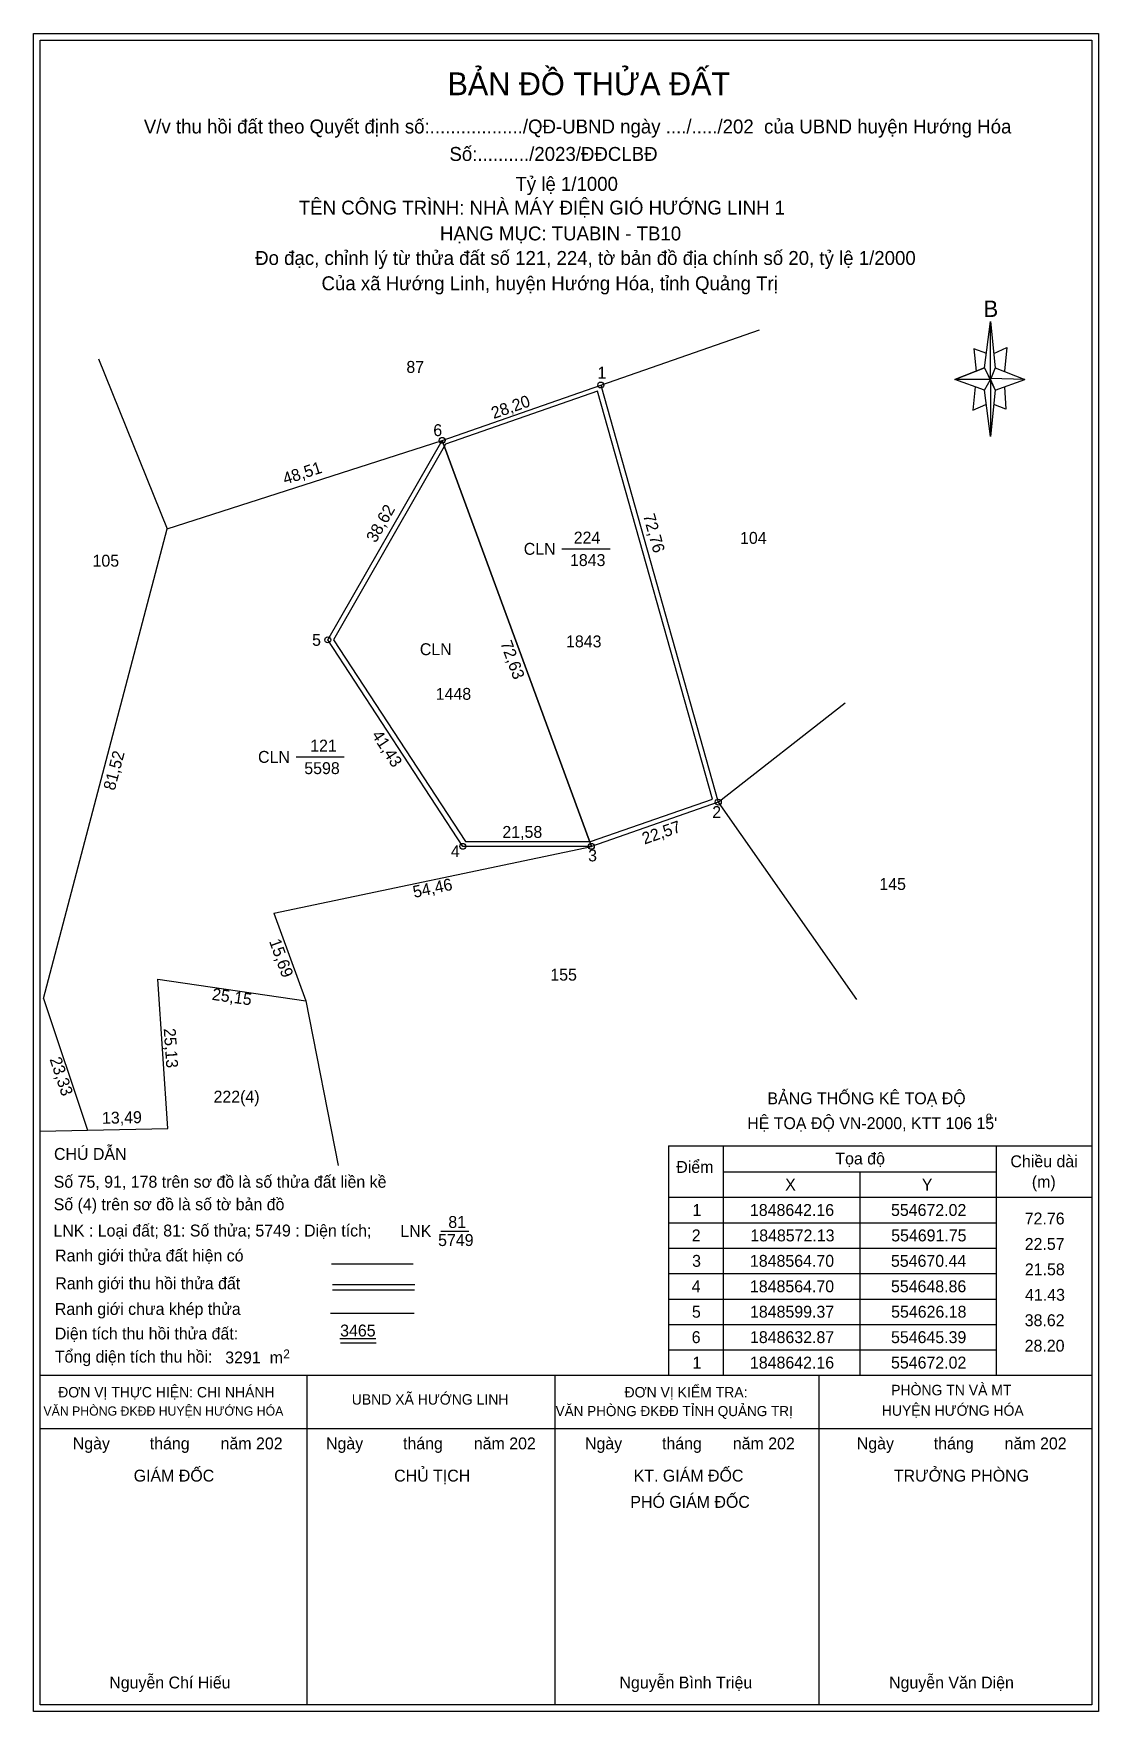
# Model space of a CAD drawing. Extents: x 554577 to 554756, y 1848419 to 1848701.
import ezdxf

# ---------------------------------------------------------------- set-up
doc = ezdxf.new("R2010")
doc.units = 0
for name, color, linetype in [('Level 1', 7, 'Continuous'), ('Level 10', 7, 'Continuous'), ('Level 13', 7, 'Continuous'), ('Level 16', 7, 'Continuous'), ('Level 18', 7, 'Continuous'), ('Level 21', 7, 'Continuous'), ('Level 30', 7, 'Continuous'), ('Level 5', 7, 'Continuous'), ('Level 6', 7, 'Continuous')]:
    doc.layers.add(name, color=color, linetype=linetype)

msp = doc.modelspace()

# ---------------------------------------------------------------- linework, layer by layer
at = {"layer": 'Level 1'}
for p, q in [((554736.46, 1848645.06), (554737.45, 1848652.81)), ((554736.86, 1848647.45), (554734.67, 1848648.24)), ((554734.67, 1848648.24), (554735.07, 1848644.47)), ((554738.05, 1848647.45), (554740.23, 1848648.44)), ((554740.23, 1848648.44), (554739.84, 1848644.47)), ((554736.46, 1848645.06), (554731.49, 1848643.08)), ((554731.49, 1848643.08), (554736.46, 1848645.06)), ((554736.46, 1848641.29), (554731.49, 1848643.08)), ((554737.45, 1848643.08), (554731.49, 1848643.08)), ((554737.45, 1848643.08), (554736.46, 1848645.06)), ((554736.46, 1848645.06), (554738.25, 1848641.29)), ((554743.21, 1848643.08), (554737.45, 1848643.27)), ((554737.45, 1848643.27), (554737.45, 1848643.08)), ((554737.45, 1848643.08), (554738.25, 1848641.29)), ((554738.25, 1848645.06), (554743.21, 1848643.08)), ((554738.25, 1848641.29), (554743.21, 1848643.08)), ((554738.25, 1848641.29), (554743.21, 1848643.08)), ((554734.87, 1848641.88), (554734.47, 1848637.91)), ((554738.25, 1848641.29), (554737.45, 1848633.54)), ((554739.84, 1848641.88), (554740.03, 1848638.11)), ((554734.47, 1848637.91), (554736.66, 1848638.9)), ((554740.03, 1848638.11), (554738.05, 1848638.9)), ((554599.22, 1848618), (554645.39, 1848632.87)), ((554645.39, 1848632.87), (554670.44, 1848564.7)), ((554754.5, 1848518.93), (554754.5, 1848475.88)), ((554754.5, 1848518.92), (554754.5, 1848475.88)), ((554683.39, 1848514.43), (554754.5, 1848514.43)), ((554683.39, 1848514.43), (554683.39, 1848475.88)), ((554692.56, 1848514.43), (554692.56, 1848475.88)), ((554738.44, 1848514.43), (554738.44, 1848475.88)), ((554683.39, 1848510.4), (554683.39, 1848475.88)), ((554683.39, 1848510.4), (554683.39, 1848475.88)), ((554692.56, 1848510.04), (554738.44, 1848510.04)), ((554715.5, 1848510.04), (554715.5, 1848475.88)), ((554754.5, 1848510.4), (554754.5, 1848475.88)), ((554754.5, 1848510.4), (554754.5, 1848475.88)), ((554683.39, 1848505.77), (554754.5, 1848505.77)), ((554683.39, 1848501.5), (554738.44, 1848501.5)), ((554683.39, 1848497.23), (554738.44, 1848497.23)), ((554626.78, 1848494.62), (554640.52, 1848494.62)), ((554626.98, 1848491.14), (554640.82, 1848491.14)), ((554683.39, 1848492.96), (554738.44, 1848492.96)), ((554626.98, 1848490.21), (554640.73, 1848490.21)), ((554683.39, 1848488.69), (554738.44, 1848488.69)), ((554628.2, 1848482.06), (554634.26, 1848482.06)), ((554683.39, 1848484.42), (554738.44, 1848484.42)), ((554628.29, 1848481.36), (554634.33, 1848481.36)), ((554683.39, 1848480.15), (554738.44, 1848480.15)), ((554577.86, 1848475.88), (554754.5, 1848475.88)), ((554622.7, 1848420.6), (554622.7, 1848475.88)), ((554664.38, 1848420.6), (554664.38, 1848475.88)), ((554683.39, 1848475.88), (554754.5, 1848475.88)), ((554708.67, 1848420.6), (554708.67, 1848475.88)), ((554577.86, 1848466.95), (554754.5, 1848466.95))]:
    msp.add_line(p, q, dxfattribs=at)
for points in [[(554576.78, 1848701.17), (554755.59, 1848701.17), (554755.59, 1848419.44), (554576.78, 1848419.44)], [(554577.86, 1848700.09), (554754.5, 1848700.09), (554754.5, 1848420.53), (554577.86, 1848420.53)], [(554737.45, 1848652.81), (554738.25, 1848645.06), (554737.45, 1848643.08)], [(554737.45, 1848643.08), (554737.45, 1848633.54), (554736.46, 1848641.29)], [(554690.77, 1848572.64), (554671.48, 1848641.12), (554645.93, 1848632.21), (554627.12, 1848599.4), (554649.29, 1848565.5), (554670.3, 1848565.5)]]:
    msp.add_lwpolyline(points, close=True, dxfattribs=at)
for points in [[(554691.75, 1848572.13), (554713.04, 1848588.78)], [(554640.68, 1848486.26), (554626.65, 1848486.26)]]:
    msp.add_lwpolyline(points, dxfattribs=at)
at = {"layer": 'Level 10'}
for p, q in [((554645.39, 1848632.87), (554698.66, 1848651.45)), ((554599.22, 1848618), (554645.39, 1848632.87)), ((554670.44, 1848564.7), (554645.39, 1848632.87)), ((554578.46, 1848539.17), (554599.22, 1848618)), ((554617.15, 1848553.49), (554670.44, 1848564.7)), ((554617.15, 1848553.49), (554622.52, 1848538.75)), ((554578.46, 1848539.17), (554585.83, 1848517.03))]:
    msp.add_line(p, q, dxfattribs=at)
msp.add_lwpolyline([(554585.83, 1848517.03), (554599.32, 1848517.31), (554597.63, 1848542.38), (554622.52, 1848538.75)], dxfattribs=at)
at = {"layer": 'Level 13'}
for points in [[(554665.49, 1848614.65), (554673.58, 1848614.65)], [(554620.87, 1848579.72), (554628.96, 1848579.72)], [(554645.19, 1848500.11), (554649.84, 1848500.11)]]:
    msp.add_lwpolyline(points, dxfattribs=at)
at = {"layer": 'Level 16'}
for p, q in [((554691.75, 1848572.13), (554714.94, 1848538.99)), ((554622.52, 1848538.75), (554627.93, 1848511.1))]:
    msp.add_line(p, q, dxfattribs=at)
for points in [[(554587.7, 1848646.54), (554599.22, 1848618)], [(554577.86, 1848516.86), (554585.83, 1848517.03)]]:
    msp.add_lwpolyline(points, dxfattribs=at)
at = {"layer": 'Level 21'}
for centre in [(554672.02, 1848642.16), (554645.39, 1848632.87), (554626.18, 1848599.37), (554691.75, 1848572.13), (554691.75, 1848572.13), (554648.86, 1848564.7), (554670.44, 1848564.7)]:
    msp.add_circle(centre, 0.5, dxfattribs=at)
at = {"layer": 'Level 30'}
msp.add_lwpolyline([(554691.75, 1848572.13), (554670.44, 1848564.7), (554648.86, 1848564.7), (554626.18, 1848599.37), (554645.39, 1848632.87), (554672.02, 1848642.16), (554691.75, 1848572.13)], dxfattribs=at)

# ---------------------------------------------------------------- texts
at = {"layer": 'Level 1'}
for s, height, p in [('BẢN ĐỒ THỬA ĐẤT', 3.8401, (554646.28, 1848690.82)), ('V/v thu hồi đất theo Quyết định số:................../QĐ-UBND ngày ..../...../202  của UBND huyện Hướng Hóa', 2.33918, (554595.3, 1848684.4)), ('Số:........../2023/ĐĐCLBĐ', 2.3392, (554646.61, 1848679.79)), ('Tỷ lệ 1/1000', 2.3392, (554657.69, 1848674.76)), ('TÊN CÔNG TRÌNH: NHÀ MÁY ĐIỆN GIÓ HƯỚNG LINH 1', 2.3392, (554621.31, 1848670.78)), ('HẠNG MỤC: TUABIN - TB10', 2.3392, (554645.02, 1848666.44)), ('Đo đạc, chỉnh lý từ thửa đất số 121, 224, tờ bản đồ địa chính số 20, tỷ lệ 1/2000', 2.3392, (554613.98, 1848662.32)), ('Của xã Hướng Linh, huyện Hướng Hóa, tỉnh Quảng Trị', 2.3392, (554625.13, 1848658.07)), ('B', 2.74, (554736.31, 1848653.59)), ('87', 2, (554639.38, 1848644.2)), ('104', 2, (554695.41, 1848615.49)), ('105', 2, (554586.68, 1848611.66)), ('21,58', 2, (554655.5, 1848566.12)), ('145', 2, (554718.8, 1848557.38)), ('155', 2, (554663.55, 1848542.15)), ('222(4)', 2, (554607, 1848521.67)), ('BẢNG THỐNG KÊ TOẠ ĐỘ', 2, (554700, 1848521.39)), ("HỆ TOẠ ĐỘ VN-2000, KTT 106 15'", 2, (554696.61, 1848517.22)), ('o', 1.39, (554736.68, 1848518.74)), ('CHÚ DẪN', 2, (554580.21, 1848512.06)), ('Tọa độ', 2, (554711.41, 1848511.29)), ('Chiều dài', 2, (554740.81, 1848510.82)), ('Điểm', 2, (554684.7, 1848509.87)), ('Số 75, 91, 178 trên sơ đồ là số thửa đất liền kề', 2, (554580.16, 1848507.38)), ('X', 2, (554702.98, 1848506.91)), ('Y', 2, (554725.93, 1848506.91)), ('(m)', 2, (554744.4, 1848507.38)), ('Số (4) trên sơ đồ là số tờ bản đồ', 2, (554580.16, 1848503.6)), ('1', 2, (554687.42, 1848502.64)), ('1848642.16', 2, (554697.07, 1848502.64)), ('554672.02', 2, (554720.76, 1848502.64)), ('72.76', 2, (554743.21, 1848501.21)), ('LNK : Loại đất; 81: Số thửa; 5749 : Diện tích;', 2, (554580.12, 1848499.19)), ('2', 2, (554687.3, 1848498.37)), ('1848572.13', 2, (554697.14, 1848498.37)), ('554691.75', 2, (554720.79, 1848498.37)), ('22.57', 2, (554743.21, 1848496.94)), ('Ranh giới thửa đất hiện có', 2, (554580.39, 1848495)), ('3', 2, (554687.36, 1848494.1)), ('1848564.70', 2, (554697.07, 1848494.1)), ('554670.44', 2, (554720.75, 1848494.1)), ('21.58', 2, (554743.23, 1848492.67)), ('Ranh giới thu hồi thửa đất', 2, (554580.43, 1848490.33)), ('4', 2, (554687.29, 1848489.83)), ('1848564.70', 2, (554697.07, 1848489.83)), ('554648.86', 2, (554720.75, 1848489.83)), ('41.43', 2, (554743.27, 1848488.4)), ('Ranh giới chưa khép thửa', 2, (554580.35, 1848486.03)), ('5', 2, (554687.33, 1848485.56)), ('1848599.37', 2, (554697.08, 1848485.56)), ('554626.18', 2, (554720.78, 1848485.56)), ('38.62', 2, (554743.21, 1848484.13)), ('Diện tích thu hồi thửa đất:', 2, (554580.35, 1848481.9)), ('3465', 2, (554628.26, 1848482.4)), ('6', 2, (554687.29, 1848481.29)), ('1848632.87', 2, (554697.08, 1848481.29)), ('554645.39', 2, (554720.76, 1848481.29)), ('28.20', 2, (554743.2, 1848479.86)), ('Tổng diện tích thu hồi:', 2, (554580.35, 1848478.02)), ('3291', 2, (554608.96, 1848477.88)), ('m', 2, (554616.43, 1848477.88)), ('2', 1.5, (554618.7, 1848478.72)), ('1', 2, (554687.42, 1848477.02)), ('1848642.16', 2, (554697.07, 1848477.02)), ('554672.02', 2, (554720.76, 1848477.02)), ('ĐƠN VỊ THỰC HIỆN: CHI NHÁNH', 1.7544, (554580.91, 1848472.17)), ('ĐƠN VỊ KIỂM TRA:', 1.7544, (554676.01, 1848472.17)), ('PHÒNG TN VÀ MT', 1.7544, (554720.78, 1848472.53)), ('VĂN PHÒNG ĐKĐĐ HUYỆN HƯỚNG HÓA', 1.5409, (554578.44, 1848469.11)), ('UBND XÃ HƯỚNG LINH', 1.7544, (554630.21, 1848470.96)), ('VĂN PHÒNG ĐKĐĐ TỈNH QUẢNG TRỊ', 1.6963, (554664.44, 1848469.03)), ('HUYỆN HƯỚNG HÓA', 1.7544, (554719.21, 1848469.09)), ('Ngày         tháng       năm 202', 2, (554583.36, 1848463.45)), ('Ngày         tháng       năm 202', 2, (554625.88, 1848463.45)), ('Ngày         tháng       năm 202', 2, (554669.37, 1848463.45)), ('Ngày         tháng       năm 202', 2, (554715.01, 1848463.45)), ('GIÁM ĐỐC', 2, (554593.59, 1848458.04)), ('CHỦ TỊCH', 2, (554637.33, 1848458.04)), ('KT. GIÁM ĐỐC', 2, (554677.55, 1848458.04)), ('TRƯỞNG PHÒNG', 2, (554721.23, 1848458.04)), ('PHÓ GIÁM ĐỐC', 2, (554676.99, 1848453.63)), ('Nguyễn Chí Hiếu', 2, (554589.49, 1848423.3)), ('Nguyễn Bình Triệu', 2, (554675.16, 1848423.3)), ('Nguyễn Văn Diện', 2, (554720.43, 1848423.3))]:
    msp.add_text(s, height=height, dxfattribs=at).set_placement(p)
for s, rotation, p in [('28,20', 19.2316, (554654.04, 1848636.44)), ('38,62', 60.1739, (554634.23, 1848615.54)), ('38,62', 60.1739, (554634.23, 1848615.54)), ('72,76', 285.7345, (554679.1, 1848620.25)), ('41,43', 303.1928, (554633.47, 1848583.38)), ('41,43', 303.1928, (554633.47, 1848583.38)), ('22,57', 19.2218, (554679.35, 1848564.99))]:
    msp.add_text(s, height=2, rotation=rotation, dxfattribs=at).set_placement(p)
at = {"layer": 'Level 10'}
for s, rotation, p in [('48,51', 17.8522, (554619.01, 1848625.42)), ('72,63', 290.1765, (554655.12, 1848598.83)), ('81,52', 75.2461, (554590.39, 1848573.96)), ('54,46', 11.8794, (554640.7, 1848556.04)), ('15,69', 290.0174, (554616.3, 1848548.76)), ('25,15', 351.7024, (554606.64, 1848538.94)), ('25,13', 273.8565, (554598.63, 1848534.1)), ('23,33', 288.4117, (554579.45, 1848528.96)), ('13,49', 1.1891, (554588.29, 1848518.1))]:
    msp.add_text(s, height=2, rotation=rotation, dxfattribs=at).set_placement(p)
at = {"layer": 'Level 13'}
for s, p in [('224', (554667.48, 1848615.54)), ('CLN', (554659.09, 1848613.65)), ('1843', (554666.85, 1848611.76)), ('CLN', (554614.47, 1848578.72)), ('121', (554623.23, 1848580.61)), ('5598', (554622.24, 1848576.83)), ('81', (554646.42, 1848500.63)), ('LNK ', (554638.37, 1848499.11)), ('5749', (554644.71, 1848497.59))]:
    msp.add_text(s, height=2, dxfattribs=at).set_placement(p)
at = {"layer": 'Level 18'}
msp.add_text('CLN', height=2, dxfattribs=at).set_placement((554641.64, 1848596.8))
at = {"layer": 'Level 21'}
for s, p in [('1', (554671.46, 1848643.22)), ('6', (554643.9, 1848633.58)), ('5', (554623.55, 1848598.37)), ('2', (554690.73, 1848569.45)), ('4', (554646.85, 1848562.89)), ('3', (554669.9, 1848562.17))]:
    msp.add_text(s, height=2, dxfattribs=at).set_placement(p)
at = {"layer": 'Level 5'}
for s, p in [('1843', (554666.19, 1848598.11)), ('1448', (554644.31, 1848589.3))]:
    msp.add_text(s, height=2, dxfattribs=at).set_placement(p)
at = {"layer": 'Level 6'}
for s, p in [('1843', (554666.19, 1848598.11)), ('1448', (554644.31, 1848589.3))]:
    msp.add_text(s, height=2, dxfattribs=at).set_placement(p)

doc.saveas('drawing.dxf')
